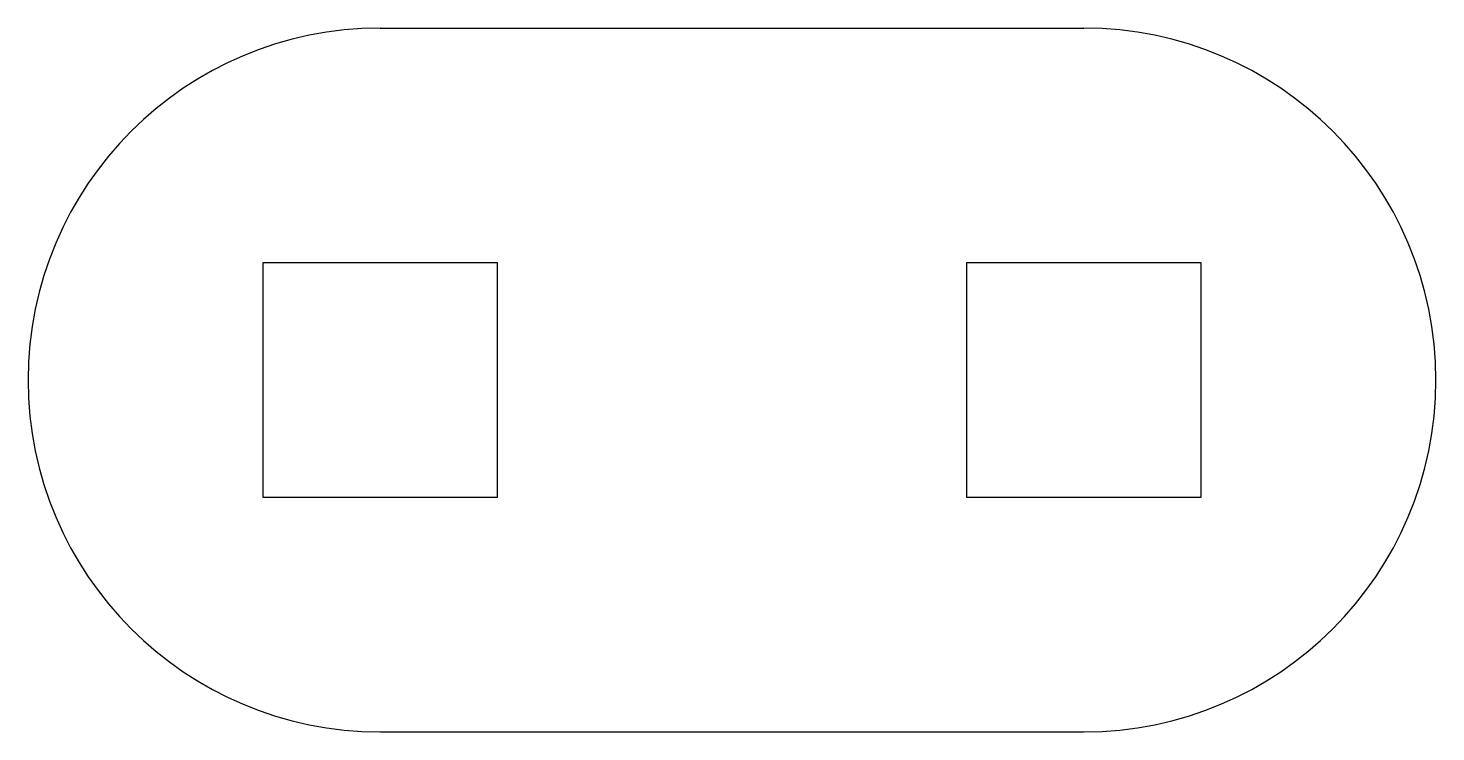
# Model space of a CAD drawing. Header units: millimetres. Extents: x 8.1 to 26.1, y 289.8 to 298.8.
import ezdxf

# ---------------------------------------------------------------- set-up
doc = ezdxf.new("R2010")
doc.units = ezdxf.units.MM
doc.layers.add('Default', color=7, linetype='Continuous')

# ---------------------------------------------------------------- blocks, each defined once
blk = doc.blocks.new('SE')
at = {"layer": 'Default', "color": 7, "linetype": 'Continuous'}
for p, q in [((11.104, 295.783), (11.104, 292.783)), ((14.104, 295.783), (11.104, 295.783)), ((14.104, 292.783), (14.104, 295.783)), ((11.104, 292.783), (14.104, 292.783))]:
    blk.add_line(p, q, dxfattribs=at)
blk = doc.blocks.new('SE1')
at = {"layer": 'Default', "color": 7, "linetype": 'Continuous'}
for p, q in [((20.104, 295.783), (20.104, 292.783)), ((23.104, 295.783), (20.104, 295.783)), ((23.104, 292.783), (23.104, 295.783)), ((20.104, 292.783), (23.104, 292.783))]:
    blk.add_line(p, q, dxfattribs=at)

msp = doc.modelspace()

# ---------------------------------------------------------------- linework, layer by layer
at = {"layer": 'Default', "color": 7, "linetype": 'Continuous'}
for p, q in [((12.604, 298.783), (21.604, 298.783)), ((12.604, 289.783), (21.604, 289.783))]:
    msp.add_line(p, q, dxfattribs=at)
for centre, start, end in [((12.604, 294.283), 90, 270), ((21.604, 294.283), 270, 90)]:
    msp.add_arc(centre, 4.5, start, end, dxfattribs=at)

# ---------------------------------------------------------------- block references
at = {"layer": 'Default'}
for name in ['SE', 'SE1']:
    msp.add_blockref(name, (0, 0), dxfattribs=at)

doc.saveas('drawing.dxf')
